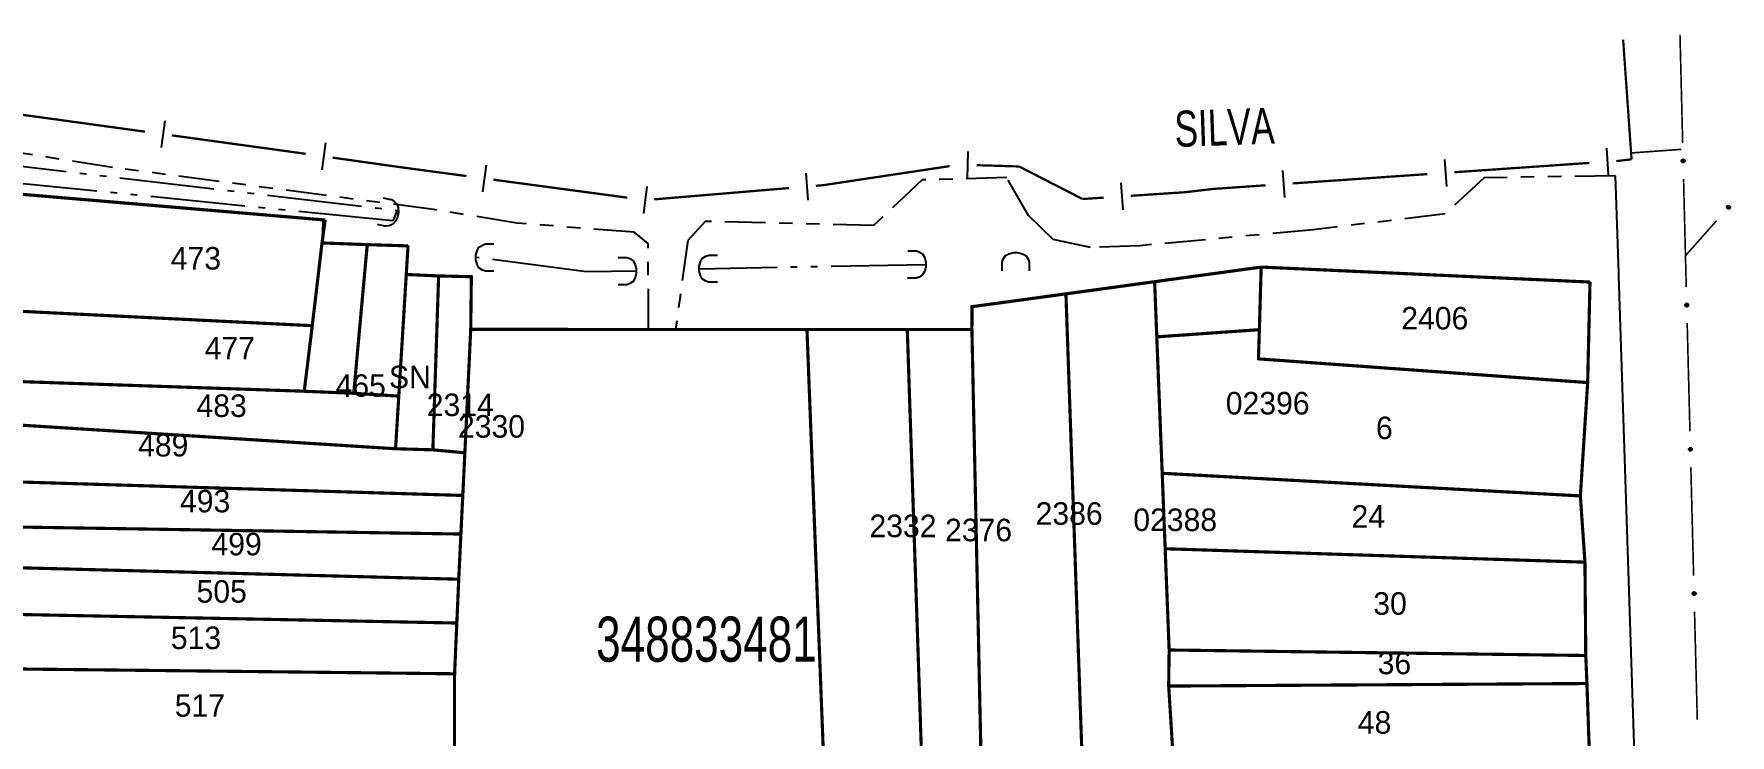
# Model space of a CAD drawing. Extents: x 202481 to 204056, y 4838981 to 4840330.
# Drawn here: x 203301.8 to 203490, y 4840026.9 to 4840104.7 of the extents above; entities that cross this region are included whole.
import ezdxf
from ezdxf.enums import TextEntityAlignment as Align

# ---------------------------------------------------------------- set-up
doc = ezdxf.new("R2010")
doc.units = 0
doc.header["$LTSCALE"] = 1.5
doc.header["$MEASUREMENT"] = 0
doc.linetypes.add('TRACO_05', pattern=[11, 7, -1, 0.5, -1, 0.5, -1])
doc.linetypes.add('TRACO_25', pattern=[8, 3, -1, 1, -1, 1, -1])
for name, color, linetype in [('CD_MALHA_LOTES', 7, 'CONTINUOUS'), ('CD_TXT_QUADRA', 7, 'CONTINUOUS'), ('HD-VALAS-DRENOS', 170, 'CONTINUOUS'), ('LM-LIM-SETORES-BAIRROS', 250, 'CONTINUOUS'), ('RU-QUADRA', 210, 'CONTINUOUS'), ('SV-EIXO-RUA-N-PAV', 6, 'CONTINUOUS'), ('SV-EIXO-RUA-PAV', 20, 'CONTINUOUS'), ('SV-PONTE-BUEIRO', 251, 'CONTINUOUS'), ('SV-RUA-NAO-PAV', 7, 'CONTINUOUS'), ('SV-RUA-PAVIM', 7, 'CONTINUOUS'), ('SV-TXT-RUA-PAV', 7, 'CONTINUOUS'), ('Th_NmrPort', 1, 'CONTINUOUS')]:
    doc.layers.add(name, color=color, linetype=linetype)
doc.styles.add('ARIAL', font='ARIAL.SHX')

# ---------------------------------------------------------------- blocks, each defined once
blk = doc.blocks.new('COD119', base_point=(203350.85, 4840079.89))
at = {"layer": 'SV-PONTE-BUEIRO'}
blk.add_lwpolyline([(203349.34, 4840077.89), (203349.34, 4840078.723333), (203349.34, 4840078.848333), (203349.465833, 4840079.181667), (203349.7175, 4840079.556667), (203350.095, 4840079.765), (203350.598333, 4840079.89), (203351.101667, 4840079.89), (203351.605, 4840079.765), (203351.9825, 4840079.556667), (203352.234167, 4840079.181667), (203352.36, 4840078.848333), (203352.36, 4840078.723333), (203352.36, 4840077.89)], dxfattribs=at)

msp = doc.modelspace()

# ---------------------------------------------------------------- linework, layer by layer
at = {"layer": 'CD_MALHA_LOTES', "linetype": 'Continuous', "const_width": 0.35, "flags": 128}
for points in [[(203297.08, 4840087.19), (203334.12, 4840084.05)], [(203334.12, 4840084.05), (203333.7725, 4840081.5075)], [(203332.69, 4840072.33), (203333.7725, 4840081.5075)], [(203333.7725, 4840081.5075), (203338.79, 4840081.32)], [(203337.29, 4840064.83), (203338.79, 4840081.32)], [(203338.79, 4840081.32), (203343.31, 4840081.18)], [(203343.31, 4840081.18), (203343.12, 4840078.01)], [(203426.14, 4840077.21), (203437.96, 4840078.83)], [(203437.76, 4840071.89), (203437.96, 4840078.83)], [(203437.96, 4840078.83), (203474.44, 4840077.17)], [(203342.29, 4840064.52), (203343.12, 4840078.01)], [(203343.12, 4840078.01), (203346.71, 4840077.85)], [(203346.07, 4840058.56), (203346.71, 4840077.85)], [(203346.71, 4840077.85), (203350.34, 4840077.76), (203350.27, 4840071.92)], [(203416.3, 4840075.86), (203426.14, 4840077.21)], [(203426.38, 4840071.09), (203426.14, 4840077.21)], [(203474.44, 4840077.17), (203474.18, 4840066.02)], [(203405.87, 4840071.91), (203405.88, 4840074.44), (203416.3, 4840075.86)], [(203420.51, 4839954.83), (203416.3, 4840075.86)], [(203297.22, 4840074.08), (203332.69, 4840072.33)], [(203331.8, 4840065.06), (203332.69, 4840072.33)], [(203349.62, 4840058.23), (203350.27, 4840071.92)], [(203350.27, 4840071.92), (203387.57, 4840071.91)], [(203387.57, 4840071.91), (203398.7, 4840071.91)], [(203396.21, 4839955.28), (203395.73, 4839976), (203391.29, 4839976), (203387.57, 4840071.91)], [(203398.7, 4840071.91), (203405.87, 4840071.91)], [(203402.73, 4839954.98), (203400.96, 4840004.4), (203398.7, 4840071.91)], [(203408.36, 4839954.72), (203405.87, 4840071.91)], [(203426.38, 4840071.09), (203437.76, 4840071.89)], [(203437.76, 4840071.89), (203437.66, 4840068.65), (203474.18, 4840066.02)], [(203426.98, 4840055.96), (203426.38, 4840071.09)], [(203297.3, 4840066.23), (203331.8, 4840065.06)], [(203474.18, 4840066.02), (203473.37, 4840053.45)], [(203337.29, 4840064.83), (203331.8, 4840065.06)], [(203342.29, 4840064.52), (203337.29, 4840064.83)], [(203341.93, 4840058.68), (203342.29, 4840064.52)], [(203297.35, 4840061.49), (203341.93, 4840058.68)], [(203346.07, 4840058.56), (203341.93, 4840058.68)], [(203349.62, 4840058.23), (203346.07, 4840058.56)], [(203349.39, 4840053.5), (203349.62, 4840058.23)], [(203297.41, 4840055.08), (203349.39, 4840053.5)], [(203427.31, 4840047.59), (203426.98, 4840055.96)], [(203426.98, 4840055.96), (203473.37, 4840053.45)], [(203349.18, 4840049.22), (203349.39, 4840053.5)], [(203473.37, 4840053.45), (203473.88, 4840046.1)], [(203297.46, 4840050.04), (203349.18, 4840049.22)], [(203348.94, 4840044.21), (203349.18, 4840049.22)], [(203427.75, 4840036.36), (203427.31, 4840047.59)], [(203473.88, 4840046.1), (203427.31, 4840047.59)], [(203297.51, 4840045.55), (203348.94, 4840044.21)], [(203473.88, 4840046.1), (203473.97, 4840035.75)], [(203348.726885, 4840039.350061), (203348.94, 4840044.21)], [(203297.56, 4840040.35), (203348.726885, 4840039.350061)], [(203427.7, 4840032.36), (203427.75, 4840036.36)], [(203427.75, 4840036.36), (203473.97, 4840035.75)], [(203473.97, 4840035.75), (203474.1, 4840032.64)], [(203297.63, 4840034.28), (203327.11, 4840033.96)], [(203327.11, 4840033.96), (203348.48, 4840033.72)], [(203348.47, 4840024.32), (203348.48, 4840033.72)], [(203474.1, 4840032.64), (203427.7, 4840032.36)], [(203428.28, 4840023.06), (203427.7, 4840032.36)], [(203474.1, 4840032.64), (203474.39, 4840024.34)]]:
    msp.add_lwpolyline(points, dxfattribs=at)
at = {"layer": 'CD_MALHA_LOTES', "linetype": 'Continuous'}
msp.add_lwpolyline([(203348.48, 4840033.72, 0.35, 0.35, 0), (203348.726885, 4840039.350061, 0.35, 0.35, 0)], format="xyseb", dxfattribs=at)
at = {"layer": 'HD-VALAS-DRENOS', "linetype": 'TRACO_05'}
msp.add_polyline3d([(203341.64, 4840083.95, 5.41), (203293.46, 4840088.79, 5.62), (203291.2, 4840090, 5.4), (203292.08, 4840091.89, 5.33), (203294.97, 4840090.67, 5.24), (203342.1, 4840085.11, 5.43)], close=True, dxfattribs=at)
for points in [[(203368.58, 4840078.38, 5.06), (203363.11, 4840078.32, 5.06), (203350.85, 4840079.89, 5.1)], [(203400.75, 4840079.09, 5.1), (203375.66, 4840078.61, 5.08)]]:
    msp.add_polyline3d(points, dxfattribs=at)
at = {"layer": 'LM-LIM-SETORES-BAIRROS', "const_width": 0.25}
for points in [[(203478.114609, 4840104.050151), (203479.029375, 4840091.082376)], [(203314.139081, 4840093.848015), (203299.279173, 4840095.893285)], [(203330.69, 4840091.57), (203317.111062, 4840093.438961)], [(203330.980179, 4840091.529103), (203330.69, 4840091.57)], [(203331.970393, 4840091.389543), (203330.980179, 4840091.529103)], [(203342.61, 4840089.89), (203334.941033, 4840090.970862)], [(203411.1, 4840089.99), (203406.381963, 4840090.132326)], [(203474.362267, 4840090.384063), (203459.397993, 4840089.349405)], [(203477.63, 4840090.61), (203477.355122, 4840090.590994)], [(203478.348714, 4840090.701104), (203477.63, 4840090.61)], [(203479.05, 4840090.79), (203478.348714, 4840090.701104)], [(203479.029375, 4840091.082376), (203479.05, 4840090.79)], [(203342.862971, 4840089.856041), (203342.61, 4840089.89)], [(203349.800734, 4840088.924676), (203342.862971, 4840089.856041)], [(203367.640697, 4840086.52974), (203352.774061, 4840088.52552)], [(203403.39497, 4840090.027999), (203389.551274, 4840087.941837)], [(203411.348989, 4840089.862323), (203411.1, 4840089.99)], [(203418.14, 4840086.38), (203411.348989, 4840089.862323)], [(203456.405139, 4840089.142473), (203441.440865, 4840088.107815)], [(203385.566884, 4840087.593817), (203370.619275, 4840086.341223)], [(203389.34, 4840087.91), (203388.556405, 4840087.844336)], [(203389.551274, 4840087.941837), (203389.34, 4840087.91)], [(203418.507391, 4840086.404363), (203418.14, 4840086.38)], [(203420.503008, 4840086.536708), (203418.507391, 4840086.404363)], [(203429.6, 4840087.14), (203423.496432, 4840086.735225)], [(203430.476938, 4840087.243507), (203429.6, 4840087.14)], [(203432.65, 4840087.5), (203430.476938, 4840087.243507)], [(203433.459919, 4840087.555998), (203432.65, 4840087.5)], [(203438.44801, 4840087.900884), (203433.459919, 4840087.555998)]]:
    msp.add_lwpolyline(points, dxfattribs=at)
at = {"layer": 'LM-LIM-SETORES-BAIRROS'}
for points in [[(203316.324929, 4840095.061303), (203315.915875, 4840092.089322)], [(203334.16016, 4840092.595742), (203333.741479, 4840089.625102)], [(203405.427646, 4840091.661797), (203405.337188, 4840088.663161)], [(203458.296909, 4840090.776855), (203458.503841, 4840087.784)], [(203476.254038, 4840092.018445), (203476.460969, 4840089.02559)], [(203351.98253, 4840090.145236), (203351.583374, 4840087.171909)], [(203387.434639, 4840089.25559), (203387.685158, 4840086.266068)], [(203440.339781, 4840089.535266), (203440.546713, 4840086.542411)], [(203369.822493, 4840087.7503), (203369.423337, 4840084.776972)], [(203422.399366, 4840088.165765), (203422.597883, 4840085.17234)]]:
    msp.add_lwpolyline(points, dxfattribs=at)
at = {"layer": 'RU-QUADRA', "linetype": 'Continuous', "const_width": 0.18, "flags": 128}
msp.add_lwpolyline([(203297.08, 4840087.19), (203333.88, 4840084.08), (203333.76, 4840081.51), (203338.59, 4840081.34), (203343.31, 4840081.18), (203343.12, 4840078.01), (203346.71, 4840077.85), (203350.34, 4840077.76), (203350.27, 4840071.92), (203387.57, 4840071.91), (203398.7, 4840071.91), (203405.87, 4840071.91), (203405.88, 4840074.44), (203416.3, 4840075.86), (203426.14, 4840077.21), (203437.96, 4840078.83), (203474.44, 4840077.17), (203474.18, 4840066.02), (203473.37, 4840053.45), (203473.88, 4840046.1), (203473.97, 4840035.75), (203474.1, 4840032.64), (203474.39, 4840024.34)], dxfattribs=at)
at = {"layer": 'SV-EIXO-RUA-N-PAV', "const_width": 0.18}
for points in [[(203479.00078, 4840091.487741), (203483.987742, 4840091.848593)], [(203483.987742, 4840091.848593), (203484.56, 4840091.89)]]:
    msp.add_lwpolyline(points, dxfattribs=at)
at = {"layer": 'SV-EIXO-RUA-PAV', "const_width": 0.18}
for points in [[(203484.422129, 4840104.600025), (203484.719648, 4840092.603714)], [(203484.818822, 4840088.604944), (203485.017168, 4840080.607403)], [(203488.470225, 4840083.964874), (203485.150621, 4840080.22586)], [(203485.017168, 4840080.607403), (203485.03, 4840080.09)], [(203485.150621, 4840080.22586), (203485.03, 4840080.09)], [(203485.03, 4840080.09), (203485.118692, 4840076.608692)], [(203485.220566, 4840072.609989), (203485.526186, 4840060.613882)], [(203485.62806, 4840056.615179), (203485.933681, 4840044.619072)], [(203486.035554, 4840040.620369), (203486.341175, 4840028.624261)]]:
    msp.add_lwpolyline(points, dxfattribs=at)
at = {"layer": 'SV-EIXO-RUA-PAV'}
for points in [[(203484.875719, 4840090.750695), (203484.911624, 4840090.717484), (203484.935691, 4840090.6816), (203484.94715, 4840090.645893), (203484.949048, 4840090.6117), (203484.94705, 4840090.576499), (203484.937206, 4840090.541455), (203484.917664, 4840090.504979), (203484.884603, 4840090.468728), (203484.846223, 4840090.44649), (203484.811817, 4840090.433383), (203484.776276, 4840090.42935), (203484.742113, 4840090.431864), (203484.706049, 4840090.443293), (203484.669278, 4840090.463458), (203484.63363, 4840090.497585), (203484.610277, 4840090.532926), (203484.6001, 4840090.567755), (203484.596273, 4840090.603511), (203484.598743, 4840090.639423), (203484.608605, 4840090.673768), (203484.628974, 4840090.710755), (203484.663123, 4840090.745492), (203484.698106, 4840090.769187), (203484.732783, 4840090.77985), (203484.76807, 4840090.782825), (203484.8034, 4840090.781251), (203484.83904, 4840090.772822), (203484.875719, 4840090.750695)], [(203489.975778, 4840085.494839), (203489.979371, 4840085.446063), (203489.972484, 4840085.403408), (203489.9565, 4840085.369484), (203489.93456, 4840085.34319), (203489.909083, 4840085.318817), (203489.877976, 4840085.299912), (203489.838803, 4840085.286576), (203489.789899, 4840085.282629), (203489.746667, 4840085.292556), (203489.71257, 4840085.306447), (203489.683834, 4840085.327747), (203489.660573, 4840085.352892), (203489.642003, 4840085.385854), (203489.628877, 4840085.425684), (203489.626098, 4840085.474955), (203489.633136, 4840085.516726), (203489.649458, 4840085.549133), (203489.671054, 4840085.577886), (203489.697362, 4840085.602457), (203489.728004, 4840085.620839), (203489.76813, 4840085.633983), (203489.816797, 4840085.636081), (203489.85854, 4840085.629537), (203489.891167, 4840085.613675), (203489.918996, 4840085.591775), (203489.943752, 4840085.56652), (203489.964058, 4840085.536042), (203489.975778, 4840085.494839)], [(203485.276014, 4840074.755778), (203485.311941, 4840074.722592), (203485.336033, 4840074.686724), (203485.347515, 4840074.651025), (203485.349437, 4840074.616833), (203485.347463, 4840074.581631), (203485.337642, 4840074.54658), (203485.318125, 4840074.510091), (203485.285088, 4840074.473817), (203485.246723, 4840074.451553), (203485.212326, 4840074.438423), (203485.176788, 4840074.434366), (203485.142624, 4840074.436857), (203485.106551, 4840074.448262), (203485.069767, 4840074.468402), (203485.034096, 4840074.502504), (203485.010719, 4840074.537831), (203485.000519, 4840074.572652), (203484.996667, 4840074.608406), (203484.999113, 4840074.644319), (203485.008952, 4840074.678671), (203485.029296, 4840074.715671), (203485.063422, 4840074.750432), (203485.098389, 4840074.77415), (203485.133058, 4840074.784836), (203485.168343, 4840074.787836), (203485.203674, 4840074.786285), (203485.23932, 4840074.77788), (203485.276014, 4840074.755778)], [(203485.683509, 4840058.760968), (203485.719436, 4840058.727782), (203485.743527, 4840058.691914), (203485.75501, 4840058.656215), (203485.756931, 4840058.622023), (203485.754957, 4840058.586821), (203485.745137, 4840058.55177), (203485.72562, 4840058.515281), (203485.692583, 4840058.479007), (203485.654217, 4840058.456743), (203485.619821, 4840058.443613), (203485.584282, 4840058.439556), (203485.550118, 4840058.442047), (203485.514046, 4840058.453452), (203485.477261, 4840058.473592), (203485.441591, 4840058.507694), (203485.418213, 4840058.54302), (203485.408013, 4840058.577842), (203485.404161, 4840058.613595), (203485.406608, 4840058.649509), (203485.416446, 4840058.683861), (203485.43679, 4840058.720861), (203485.470916, 4840058.755622), (203485.505883, 4840058.77934), (203485.540552, 4840058.790026), (203485.575837, 4840058.793026), (203485.611168, 4840058.791475), (203485.646814, 4840058.78307), (203485.683509, 4840058.760968)], [(203486.091003, 4840042.766158), (203486.12693, 4840042.732972), (203486.151021, 4840042.697104), (203486.162504, 4840042.661405), (203486.164426, 4840042.627213), (203486.162451, 4840042.592011), (203486.152631, 4840042.556959), (203486.133114, 4840042.520471), (203486.100077, 4840042.484197), (203486.061712, 4840042.461933), (203486.027315, 4840042.448803), (203485.991777, 4840042.444746), (203485.957612, 4840042.447237), (203485.92154, 4840042.458642), (203485.884755, 4840042.478782), (203485.849085, 4840042.512884), (203485.825708, 4840042.54821), (203485.815508, 4840042.583032), (203485.811656, 4840042.618785), (203485.814102, 4840042.654699), (203485.82394, 4840042.689051), (203485.844285, 4840042.726051), (203485.87841, 4840042.760812), (203485.913378, 4840042.78453), (203485.948047, 4840042.795216), (203485.983332, 4840042.798216), (203486.018663, 4840042.796665), (203486.054308, 4840042.78826), (203486.091003, 4840042.766158)]]:
    msp.add_lwpolyline(points, close=True, dxfattribs=at)
for points in [[(203484.598743, 4840090.639423), (203484.610277, 4840090.532926)], [(203484.604417, 4840090.652273), (203484.621306, 4840090.521657)], [(203484.608605, 4840090.673768), (203484.63363, 4840090.497585)], [(203484.621304, 4840090.686815), (203484.650798, 4840090.488265)], [(203484.628974, 4840090.710755), (203484.669278, 4840090.463458)], [(203484.647673, 4840090.724323), (203484.687076, 4840090.456406)], [(203484.663123, 4840090.745492), (203484.706049, 4840090.443293)], [(203484.679667, 4840090.755145), (203484.722915, 4840090.442281)], [(203484.698106, 4840090.769187), (203484.742113, 4840090.431864)], [(203484.714762, 4840090.77103), (203484.758618, 4840090.433612)], [(203484.732783, 4840090.77985), (203484.776276, 4840090.42935)], [(203484.750059, 4840090.77873), (203484.791391, 4840090.433059)], [(203484.76807, 4840090.782825), (203484.811817, 4840090.433383)], [(203484.786924, 4840090.778279), (203484.830679, 4840090.444953)], [(203484.8034, 4840090.781251), (203484.846223, 4840090.44649)], [(203484.821196, 4840090.772304), (203484.86574, 4840090.462202)], [(203484.83904, 4840090.772822), (203484.884603, 4840090.468728)], [(203484.855603, 4840090.760873), (203484.899166, 4840090.49033)], [(203484.875719, 4840090.750695), (203484.917664, 4840090.504979)], [(203484.894542, 4840090.73181), (203484.926831, 4840090.5306)], [(203484.911624, 4840090.717484), (203484.937206, 4840090.541455)], [(203484.925432, 4840090.697088), (203484.940923, 4840090.567802)], [(203484.935691, 4840090.6816), (203484.94705, 4840090.576499)], [(203489.728004, 4840085.620839), (203489.626098, 4840085.474955)], [(203489.76813, 4840085.633983), (203489.628877, 4840085.425684)], [(203489.74619, 4840085.621713), (203489.632291, 4840085.456429)], [(203489.697362, 4840085.602457), (203489.633136, 4840085.516726)], [(203489.710277, 4840085.60798), (203489.633511, 4840085.500963)], [(203489.791058, 4840085.631145), (203489.637079, 4840085.408385)], [(203489.816797, 4840085.636081), (203489.642003, 4840085.385854)], [(203489.835478, 4840085.631851), (203489.653643, 4840085.373606)], [(203489.85854, 4840085.629537), (203489.660573, 4840085.352892)], [(203489.871974, 4840085.619521), (203489.673832, 4840085.342909)], [(203489.891167, 4840085.613675), (203489.683834, 4840085.327747)], [(203489.903034, 4840085.601069), (203489.697416, 4840085.320146)], [(203489.918996, 4840085.591775), (203489.71257, 4840085.306447)], [(203489.929678, 4840085.575588), (203489.734255, 4840085.302037)], [(203489.943752, 4840085.56652), (203489.746667, 4840085.292556)], [(203489.950659, 4840085.547838), (203489.771656, 4840085.290728)], [(203489.964058, 4840085.536042), (203489.789899, 4840085.282629)], [(203489.968015, 4840085.516006), (203489.815285, 4840085.288487)], [(203489.975778, 4840085.494839), (203489.838803, 4840085.286576)], [(203489.976655, 4840085.468191), (203489.862985, 4840085.299054)], [(203489.979371, 4840085.446063), (203489.877976, 4840085.299912)], [(203489.97555, 4840085.42173), (203489.89867, 4840085.316639)], [(203489.972484, 4840085.403408), (203489.909083, 4840085.318817)], [(203484.999113, 4840074.644319), (203485.010719, 4840074.537831)], [(203485.004778, 4840074.657173), (203485.021755, 4840074.526569)], [(203485.008952, 4840074.678671), (203485.034096, 4840074.502504)], [(203485.021642, 4840074.691727), (203485.05127, 4840074.493197)], [(203485.029296, 4840074.715671), (203485.069767, 4840074.468402)], [(203485.047986, 4840074.729252), (203485.08757, 4840074.461362)], [(203485.063422, 4840074.750432), (203485.106551, 4840074.448262)], [(203485.079959, 4840074.760096), (203485.123418, 4840074.447261)], [(203485.098389, 4840074.77415), (203485.142624, 4840074.436857)], [(203485.115043, 4840074.776004), (203485.159128, 4840074.438616)], [(203485.133058, 4840074.784836), (203485.176788, 4840074.434366)], [(203485.150335, 4840074.783728), (203485.1919, 4840074.438086)], [(203485.168343, 4840074.787836), (203485.212326, 4840074.438423)], [(203485.1872, 4840074.783302), (203485.231181, 4840074.450006)], [(203485.203674, 4840074.786285), (203485.246723, 4840074.451553)], [(203485.221476, 4840074.777351), (203485.26623, 4840074.467279)], [(203485.23932, 4840074.77788), (203485.285088, 4840074.473817)], [(203485.255891, 4840074.765943), (203485.299637, 4840074.495429)], [(203485.276014, 4840074.755778), (203485.318125, 4840074.510091)], [(203485.294849, 4840074.736906), (203485.327274, 4840074.535717)], [(203485.311941, 4840074.722592), (203485.337642, 4840074.54658)], [(203485.325763, 4840074.702205), (203485.341341, 4840074.57293)], [(203485.336033, 4840074.686724), (203485.347463, 4840074.581631)], [(203485.406608, 4840058.649509), (203485.418213, 4840058.54302)], [(203485.412273, 4840058.662363), (203485.42925, 4840058.531759)], [(203485.416446, 4840058.683861), (203485.441591, 4840058.507694)], [(203485.429137, 4840058.696917), (203485.458764, 4840058.498387)], [(203485.43679, 4840058.720861), (203485.477261, 4840058.473592)], [(203485.45548, 4840058.734442), (203485.495064, 4840058.466552)], [(203485.470916, 4840058.755622), (203485.514046, 4840058.453452)], [(203485.487453, 4840058.765286), (203485.530913, 4840058.452451)], [(203485.505883, 4840058.77934), (203485.550118, 4840058.442047)], [(203485.522537, 4840058.781194), (203485.566622, 4840058.443806)], [(203485.540552, 4840058.790026), (203485.584282, 4840058.439556)], [(203485.55783, 4840058.788918), (203485.599395, 4840058.443276)], [(203485.575837, 4840058.793026), (203485.619821, 4840058.443613)], [(203485.594695, 4840058.788492), (203485.638675, 4840058.455196)], [(203485.611168, 4840058.791475), (203485.654217, 4840058.456743)], [(203485.62897, 4840058.782541), (203485.673724, 4840058.472469)], [(203485.646814, 4840058.78307), (203485.692583, 4840058.479007)], [(203485.663385, 4840058.771133), (203485.707131, 4840058.500619)], [(203485.683509, 4840058.760968), (203485.72562, 4840058.515281)], [(203485.702344, 4840058.742096), (203485.734769, 4840058.540907)], [(203485.719436, 4840058.727782), (203485.745137, 4840058.55177)], [(203485.733257, 4840058.707395), (203485.748835, 4840058.57812)], [(203485.743527, 4840058.691914), (203485.754957, 4840058.586821)], [(203485.814102, 4840042.654699), (203485.825708, 4840042.54821)], [(203485.819767, 4840042.667553), (203485.836744, 4840042.536949)], [(203485.82394, 4840042.689051), (203485.849085, 4840042.512884)], [(203485.836631, 4840042.702107), (203485.866258, 4840042.503577)], [(203485.844285, 4840042.726051), (203485.884755, 4840042.478782)], [(203485.862974, 4840042.739632), (203485.902559, 4840042.471742)], [(203485.87841, 4840042.760812), (203485.92154, 4840042.458642)], [(203485.894948, 4840042.770476), (203485.938407, 4840042.457641)], [(203485.913378, 4840042.78453), (203485.957612, 4840042.447237)], [(203485.930032, 4840042.786384), (203485.974116, 4840042.448996)], [(203485.948047, 4840042.795216), (203485.991777, 4840042.444746)], [(203485.965324, 4840042.794108), (203486.006889, 4840042.448466)], [(203485.983332, 4840042.798216), (203486.027315, 4840042.448803)], [(203486.002189, 4840042.793682), (203486.046169, 4840042.460386)], [(203486.018663, 4840042.796665), (203486.061712, 4840042.461933)], [(203486.036465, 4840042.787731), (203486.081218, 4840042.477659)], [(203486.054308, 4840042.78826), (203486.100077, 4840042.484197)], [(203486.070879, 4840042.776323), (203486.114625, 4840042.505809)], [(203486.091003, 4840042.766158), (203486.133114, 4840042.520471)], [(203486.109838, 4840042.747286), (203486.142263, 4840042.546097)], [(203486.12693, 4840042.732972), (203486.152631, 4840042.556959)], [(203486.140751, 4840042.712585), (203486.15633, 4840042.58331)], [(203486.151021, 4840042.697104), (203486.162451, 4840042.592011)]]:
    msp.add_lwpolyline(points, dxfattribs=at)
at = {"layer": 'SV-RUA-NAO-PAV', "linetype": 'TRACO_25'}
for points in [[(203370.01, 4840071.93, 5.78), (203369.95, 4840081.46, 5.8), (203368.42, 4840082.69, 5.81), (203355.39, 4840083.71, 6.04), (203346.15, 4840085.21, 5.93), (203310.53, 4840089.88, 5.19), (203292.07, 4840092.79, 5.31), (203292.08, 4840091.89, 5.36)], [(203477.26, 4840088.96, 5.52), (203462.7, 4840088.74, 5.57), (203458.36, 4840084.72, 5.68), (203443.72, 4840082.97, 5.8), (203424.51, 4840081.2, 5.8), (203419.02, 4840081.02, 5.63), (203414.87, 4840081.88, 5.6), (203412.14, 4840084.56, 5.6), (203409.74, 4840088.75, 5.62), (203400.36, 4840088.49, 5.65), (203394.97, 4840083.46, 5.67), (203376.29, 4840083.9, 5.99), (203374.35, 4840081.79, 5.99), (203372.99, 4840071.93, 5.9)]]:
    msp.add_polyline3d(points, dxfattribs=at)
at = {"layer": 'SV-RUA-NAO-PAV', "linetype": 'Continuous'}
msp.add_polyline3d([(203477.64, 4840077.88, 5.49), (203477.63, 4840078.17, 5.52)], dxfattribs=at)
at = {"layer": 'SV-RUA-PAVIM', "linetype": 'Continuous'}
for points in [[(203477.63, 4840078.17, 5.52), (203477.26, 4840088.96, 5.52)], [(203482.79, 4839897.55, 10.27), (203483.01, 4839897.85, 10.26), (203482.46, 4839916.76, 9.87), (203481.34, 4839964.98, 7.11), (203477.64, 4840077.88, 5.39)]]:
    msp.add_polyline3d(points, dxfattribs=at)

# ---------------------------------------------------------------- block references
at = {"layer": 'SV-PONTE-BUEIRO'}
for p, rotation in [((203342.19, 4840084.62, 5.1), 258), ((203350.85, 4840079.89, 5.1), 90), ((203368.62, 4840078.38, 5.09), 270), ((203375.63, 4840078.66, 5.1), 90), ((203400.75, 4840079.09, 5.1), 269)]:
    msp.add_blockref('COD119', p, dxfattribs=dict(at, rotation=rotation))
msp.add_blockref('COD119', (203410.73, 4840080.43, 5.6), dxfattribs=at)

# ---------------------------------------------------------------- texts
at = {"layer": 'CD_TXT_QUADRA', "style": 'ARIAL', "width": 0.7}
msp.add_text('348833481', height=5, dxfattribs=at).set_placement((203364.18, 4840035.06, 8.85))
at = {"layer": 'SV-TXT-RUA-PAV', "style": 'ARIAL', "width": 0.7}
msp.add_text('SILVA', height=4, rotation=2, dxfattribs=at).set_placement((203428.415248, 4840092.142034))
at = {"layer": 'Th_NmrPort', "color": 1}
for s, p in [('473', (203316.988133, 4840079.805618)), ('2406', (203453.503333, 4840073.16)), ('477', (203320.760999, 4840069.843054)), ('SN', (203341.2, 4840066.64)), ('465', (203335.278174, 4840065.688608)), ('483', (203319.8463, 4840063.454367)), ('2314', (203345.39, 4840063.55)), (' 02396', (203433.105971, 4840063.73484)), ('2330', (203348.855342, 4840061.161069)), ('6', (203450.6963, 4840060.994367)), ('489', (203313.368133, 4840059.075618)), ('493', (203318.0163, 4840052.874367)), ('2386', (203412.94, 4840051.5)), ('2332', (203394.502248, 4840050.121441)), ('2376', (203402.89, 4840049.67)), (' 02388', (203422.845971, 4840050.80484)), ('24', (203447.9863, 4840051.174367)), ('499', (203321.5063, 4840048.104367)), ('505', (203319.855309, 4840042.859324)), ('30', (203450.39516, 4840041.515971)), ('513', (203317.000236, 4840037.706163)), ('36', (203450.882232, 4840034.921619)), ('517', (203317.4363, 4840030.204367)), ('48', (203448.68, 4840028.33))]:
    msp.add_text(s, height=2.5, dxfattribs=at).set_placement(p, align=Align.MIDDLE_LEFT)

doc.saveas('drawing.dxf')
